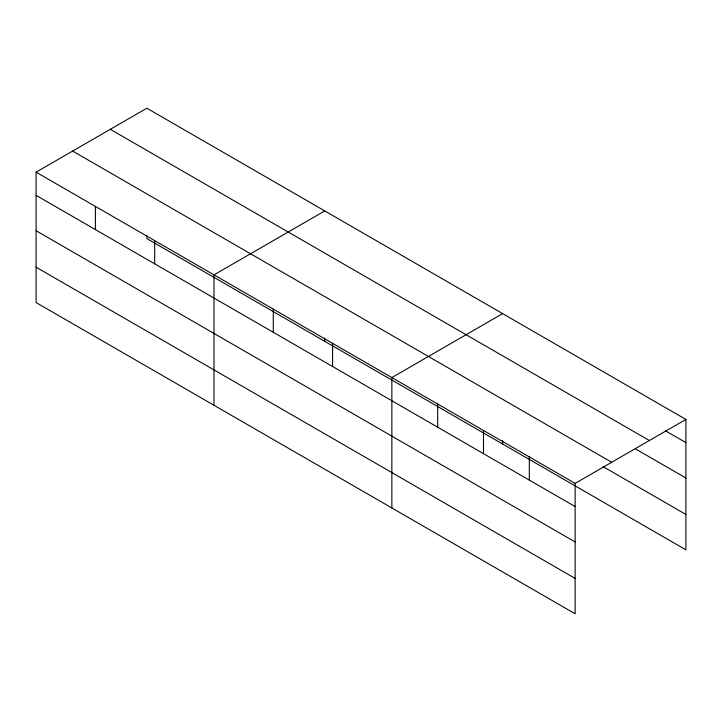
<?xml version="1.0" encoding="UTF-8"?>
<svg xmlns="http://www.w3.org/2000/svg" width="722" height="722" viewBox="0 0 722 722"><rect width="100%" height="100%" fill="white"/><g stroke="black" fill="none" stroke-linecap="round" stroke-linejoin="round"><path stroke-width="1.08" d="M36.1 172.17L575.136 483.379L575.136 613.781L36.1 302.572L36.1 172.17L146.864 108.219L685.9 419.428L685.9 549.83L146.864 238.621L146.864 235.309M324.747 210.914L213.983 274.865L213.983 405.277M502.629 313.619L391.865 377.57L391.865 507.972M575.136 483.379L685.9 419.428M665.431 430.799L685.9 442.613M110.313 129.319L649.349 440.528M635.207 448.732L685.9 478M72.651 151.069L611.687 462.27M603.041 466.611L685.9 514.452M36.1 195.355L575.136 506.564M36.1 230.742L575.136 541.951M36.1 267.194L575.136 578.403M529.316 456.927L529.316 480.112M502.629 440.7L502.629 444.021M483.496 430.474L483.496 453.66M437.676 404.022L437.676 427.207M332.571 343.329L332.571 366.523M324.747 338.004L324.747 341.325M273.277 309.097L273.277 332.291M154.689 240.634L154.689 263.828M95.394 206.402L95.394 229.587"/></g></svg>
